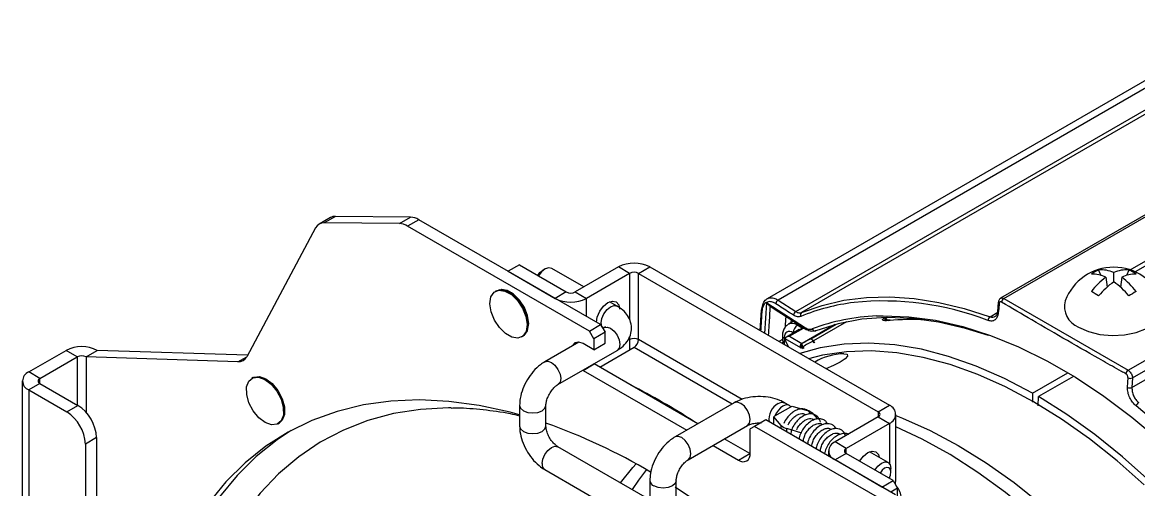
# Model space of a CAD drawing. Extents: x 17.1 to 113.1, y 3.8 to 84.5.
# Drawn here: x 71.7 to 77, y 65.31 to 67.53 of the extents above; entities that cross this region are included whole.
import ezdxf

# ---------------------------------------------------------------- set-up
doc = ezdxf.new("R2010")
doc.units = 0
doc.header["$MEASUREMENT"] = 0
doc.layers.add('OBJECT', color=7, linetype='CONTINUOUS')

msp = doc.modelspace()

# ---------------------------------------------------------------- linework, layer by layer
at = {"layer": 'OBJECT'}
for p, q in [((79.4542, 68.0082), (76.3479, 66.215)), ((76.3631, 66.2136), (79.492, 68.0199)), ((78.1621, 67.9003), (75.2384, 66.2125)), ((78.1585, 67.8614), (75.2913, 66.2062)), ((75.3751, 66.1517), (78.145, 67.7508)), ((78.1736, 67.7465), (75.4025, 66.1468)), ((76.9532, 65.8729), (80.0821, 67.6792)), ((76.9737, 65.8364), (80.0133, 67.5911)), ((76.9715, 65.7907), (79.9509, 67.5107)), ((76.9622, 66.35), (78.5085, 67.2427)), ((78.5191, 67.2247), (76.9871, 66.3403)), ((73.165, 66.5981), (73.112, 66.5675)), ((73.1885, 66.6039), (73.1355, 66.5734)), ((73.5454, 66.6004), (73.1885, 66.6039)), ((73.4924, 66.5698), (73.5454, 66.6004)), ((73.0946, 66.549), (72.7678, 65.9375)), ((73.4924, 66.5698), (73.1355, 66.5734)), ((73.5843, 66.5883), (73.5314, 66.5577)), ((74.3947, 66.0593), (73.5314, 66.5577)), ((74.4477, 66.0899), (73.5843, 66.5883)), ((74.0623, 66.3736), (74.0093, 66.343)), ((74.0093, 66.343), (74.232, 66.2144)), ((74.0623, 66.3736), (74.285, 66.245)), ((74.1846, 66.354), (74.1705, 66.3458)), ((74.3687, 66.2689), (74.2159, 66.3571)), ((74.5329, 66.3636), (74.3275, 66.245)), ((74.5859, 66.333), (74.3805, 66.2144)), ((74.5859, 66.333), (74.5329, 66.3636)), ((74.5859, 66.333), (74.5859, 66.1129)), ((74.6283, 66.333), (74.6814, 66.3636)), ((74.6283, 66.333), (75.7668, 65.6758)), ((74.6283, 66.0186), (74.6283, 66.333)), ((74.6814, 66.3636), (75.8198, 65.7064)), ((76.8133, 66.3491), (76.8242, 66.3236)), ((76.8851, 66.2929), (76.8851, 66.3366)), ((76.9568, 66.3491), (76.9459, 66.3236)), ((76.8472, 66.3148), (76.8533, 66.2677)), ((76.9229, 66.3148), (76.9169, 66.2677)), ((73.9531, 66.2508), (73.9478, 66.2477)), ((74.0357, 66.2303), (74.0382, 66.2323)), ((74.0414, 66.2296), (74.0385, 66.2279)), ((74.285, 66.245), (74.232, 66.2144)), ((74.3275, 66.245), (74.3805, 66.2144)), ((74.3805, 66.1287), (74.3805, 66.2144)), ((74.5266, 66.1777), (74.4909, 66.1983)), ((75.2286, 66.0477), (75.2381, 66.1932)), ((75.2381, 66.1932), (75.4218, 66.0742)), ((75.2913, 66.2062), (75.3751, 66.1517)), ((76.3368, 66.1965), (76.3326, 66.152)), ((76.3631, 66.2136), (76.9532, 65.8729)), ((74.101, 66.1197), (74.1039, 66.1213)), ((74.1046, 66.1172), (74.1017, 66.1161)), ((75.2102, 66.158), (75.204, 66.0619)), ((75.3525, 66.1134), (75.3515, 66.0987)), ((75.7938, 66.1197), (75.7996, 66.123)), ((75.8098, 66.1232), (75.8008, 66.118)), ((75.8008, 66.118), (75.8154, 66.1104)), ((76.2974, 66.127), (76.3345, 66.1485)), ((74.3947, 66.0593), (74.4477, 66.0899)), ((74.4159, 66.0226), (74.3947, 66.0593)), ((74.4477, 66.0899), (74.4689, 66.0532)), ((74.4572, 66.0735), (74.4588, 66.0726)), ((74.4641, 66.0757), (74.458, 66.0721)), ((74.4641, 66.0757), (74.4649, 66.0761)), ((75.3916, 66.0659), (75.3305, 66.0306)), ((75.3641, 66.1059), (75.3394, 66.0917)), ((75.4098, 66.0713), (75.3455, 66.0342)), ((75.384, 66.087), (75.3889, 66.0898)), ((75.384, 66.087), (75.4098, 66.0713)), ((75.4052, 66.0019), (75.5554, 66.0886)), ((75.5609, 66.09), (75.4076, 66.0015)), ((75.4465, 66.0224), (75.5661, 66.0914)), ((75.616, 66.103), (75.4591, 66.0124)), ((75.8176, 66.1093), (75.8176, 66.1093)), ((76.2886, 66.1089), (76.2833, 66.1108)), ((74.0728, 66.0312), (74.0781, 66.0343)), ((74.3451, 66.0069), (74.1831, 65.9134)), ((74.4689, 66.0532), (74.4159, 66.0226)), ((74.4159, 66.0226), (74.4159, 65.9703)), ((74.4689, 66.0009), (74.4689, 66.0532)), ((74.5859, 66.0333), (74.5859, 66.0186)), ((74.5859, 66.0186), (74.5859, 65.9697)), ((75.1205, 65.7345), (74.6283, 66.0186)), ((75.3111, 66.0194), (75.2943, 66.0098)), ((75.3164, 66.0067), (75.308, 66.0019)), ((75.3115, 66.0386), (75.3111, 66.0183)), ((75.3198, 66.0267), (75.3193, 66.0014)), ((75.3982, 65.9793), (75.3243, 66.022)), ((75.3425, 65.982), (75.3267, 66.0127)), ((75.3455, 66.0342), (75.4034, 66.0008)), ((75.3641, 66.05), (75.3622, 66.0512)), ((75.4571, 66.0111), (75.457, 66.0112)), ((75.4618, 66.0028), (75.4571, 66.0111)), ((75.4591, 66.0124), (75.4592, 66.0123)), ((75.4592, 66.0123), (75.464, 66.004)), ((71.7324, 65.8651), (71.9093, 65.9672)), ((71.9623, 65.9366), (71.9093, 65.9672)), ((72.0047, 65.9366), (72.0576, 65.9672)), ((72.7712, 65.944), (72.0576, 65.9672)), ((74.2456, 65.8051), (74.5266, 65.9674)), ((74.4159, 65.9703), (74.365, 65.9997)), ((74.4159, 65.9703), (74.4689, 66.0009)), ((74.4442, 65.8878), (74.6071, 65.9819)), ((74.6071, 65.9819), (75.0731, 65.7129)), ((75.3249, 65.9921), (75.3193, 66.0014)), ((75.4021, 65.9999), (75.4034, 66.0008)), ((75.4034, 66.0008), (75.4052, 66.0019)), ((75.4044, 65.9821), (75.4041, 65.9828)), ((75.4087, 65.9747), (75.4044, 65.9821)), ((75.4076, 66.0015), (75.4057, 66.0005)), ((75.4081, 65.9849), (75.4084, 65.9844)), ((75.4084, 65.9844), (75.4128, 65.9767)), ((71.7854, 65.8346), (71.9623, 65.9366)), ((71.9623, 65.9366), (71.9623, 65.708)), ((72.7255, 65.9132), (72.0047, 65.9366)), ((72.0047, 65.9366), (72.0047, 65.673)), ((72.7255, 65.9132), (72.7677, 65.9375)), ((74.365, 65.8724), (74.418, 65.9029)), ((74.418, 65.9029), (74.4165, 65.9038)), ((74.9102, 65.6188), (74.418, 65.9029)), ((71.7854, 65.8346), (71.7324, 65.8651)), ((74.3635, 65.8732), (74.365, 65.8724)), ((74.365, 65.8724), (74.8572, 65.5882)), ((76.4997, 65.7639), (76.6669, 65.8604)), ((71.7017, 65.8223), (71.7017, 62.2295)), ((71.7854, 65.8101), (71.7324, 65.7795)), ((71.7854, 65.8101), (71.7854, 65.8346)), ((71.7854, 65.8101), (71.9657, 65.706)), ((72.7969, 65.8383), (72.7916, 65.8352)), ((76.6946, 65.8438), (76.528, 65.7476)), ((76.9737, 65.8364), (76.9715, 65.7907)), ((71.7324, 65.7795), (71.7324, 62.1867)), ((71.7324, 65.7795), (71.9128, 65.6754)), ((76.4997, 65.7639), (76.4984, 65.7211)), ((76.5267, 65.7042), (76.528, 65.7476)), ((71.9128, 65.6754), (71.9657, 65.706)), ((73.7386, 65.6945), (73.7326, 65.6945)), ((74.0634, 65.7062), (74.0634, 65.6082)), ((74.1884, 65.6082), (74.1884, 65.7062)), ((75.0829, 65.7185), (74.8018, 65.5562)), ((75.2761, 65.6558), (75.3516, 65.6994)), ((75.3451, 65.7052), (75.3221, 65.7185)), ((75.3516, 65.6994), (75.3581, 65.7031)), ((75.3581, 65.7031), (75.4297, 65.6819)), ((75.7668, 65.6758), (75.8198, 65.7064)), ((75.2326, 65.6368), (75.1796, 65.6062)), ((75.8484, 65.2813), (75.2326, 65.6368)), ((75.27, 65.6523), (75.2761, 65.6558)), ((75.3063, 65.6109), (75.27, 65.6523)), ((75.27, 65.6322), (75.27, 65.6523)), ((75.4556, 65.6669), (75.4759, 65.6441)), ((75.7668, 65.6513), (75.5614, 65.5327)), ((75.7668, 65.6758), (75.7668, 65.6513)), ((75.7668, 65.6513), (75.8198, 65.6207)), ((75.8506, 65.3492), (75.8506, 65.6636)), ((72.9166, 65.6187), (72.9219, 65.6218)), ((74.8643, 65.448), (75.1454, 65.6102)), ((75.1796, 65.6062), (75.1584, 65.594)), ((75.1584, 65.478), (75.1584, 65.594)), ((75.7955, 65.2507), (75.1796, 65.6062)), ((75.27, 65.6152), (75.27, 65.6193)), ((75.3063, 65.5942), (75.3063, 65.6109)), ((75.4044, 65.5748), (75.3327, 65.5957)), ((75.3327, 65.579), (75.3327, 65.5957)), ((75.5025, 65.6144), (75.4967, 65.6177)), ((75.543, 65.591), (75.5363, 65.5949)), ((75.8198, 65.6207), (75.6144, 65.5021)), ((75.8198, 65.6207), (75.8198, 65.4293)), ((72.0541, 65.5529), (72.0011, 65.5223)), ((72.0541, 65.5529), (72.0541, 65.0674)), ((75.1562, 65.4768), (75.0352, 65.5466)), ((75.6144, 65.5021), (75.5614, 65.5327)), ((75.5836, 65.5675), (75.5762, 65.5718)), ((72.0011, 65.5223), (72.0011, 65.0368)), ((74.6822, 65.2572), (74.2456, 65.5092)), ((74.9822, 65.516), (75.1032, 65.4462)), ((75.1032, 65.4462), (75.1562, 65.4768)), ((75.1583, 65.4756), (75.1562, 65.4768)), ((75.5306, 65.4899), (75.5306, 65.4648)), ((75.6144, 65.4776), (75.5614, 65.447)), ((75.6144, 65.4776), (75.6144, 65.5021)), ((75.8371, 65.349), (75.6144, 65.4776)), ((75.8136, 65.4348), (75.7248, 65.486)), ((75.7841, 65.3184), (75.5614, 65.447)), ((74.1831, 65.401), (74.625, 65.1458)), ((75.8265, 65.3898), (75.8265, 65.4062)), ((74.6822, 65.349), (74.6822, 65.251)), ((74.8072, 65.251), (74.8072, 65.349)), ((75.7841, 65.3184), (75.8371, 65.349)), ((75.8198, 65.3641), (75.8198, 65.359)), ((75.8371, 65.349), (75.8583, 65.3123)), ((75.8583, 65.3123), (75.8265, 65.2939)), ((75.8583, 65.2749), (75.8583, 65.3123))]:
    msp.add_line(p, q, dxfattribs=at)
at = {"layer": 'OBJECT', "flags": 128}
for points in [[(74.1492, 66.3234), (74.159, 66.3366), (74.1705, 66.3458)], [(74.1846, 66.354), (74.1677, 66.3404), (74.1534, 66.321)], [(74.2159, 66.3571), (74.2015, 66.3599), (74.1846, 66.354)], [(73.9268, 66.2212), (73.9418, 66.2435), (73.965, 66.2533), (73.9937, 66.2493), (74.0244, 66.2321), (74.0534, 66.2037), (74.0772, 66.1675), (74.0929, 66.128), (74.0987, 66.0899), (74.0938, 66.0577), (74.0788, 66.0354), (74.0555, 66.0257), (74.0268, 66.0297), (73.9961, 66.0469), (73.9672, 66.0753), (73.9434, 66.1114), (73.9277, 66.151), (73.9219, 66.1891), (73.9268, 66.2212)], [(73.9531, 66.2508), (73.9704, 66.2564), (73.9991, 66.2524), (74.0298, 66.2351), (74.0588, 66.2068), (74.0825, 66.1706), (74.0983, 66.1311), (74.104, 66.093), (74.0991, 66.0608), (74.0841, 66.0385), (74.0781, 66.0343)], [(74.1066, 66.095), (74.1013, 66.1323), (74.0863, 66.171), (74.0632, 66.2067), (74.035, 66.2349), (74.0049, 66.2522), (73.9766, 66.2567), (73.9765, 66.2567)], [(74.0266, 66.2409), (74.0247, 66.2412), (74.021, 66.2414)], [(75.4025, 66.1468), (75.5003, 66.1812), (75.603, 66.2053), (75.7102, 66.2187), (75.8215, 66.2215), (75.9364, 66.2137), (76.0543, 66.1953), (76.1748, 66.1664), (76.2974, 66.127)], [(74.4279, 66.1013), (74.4321, 66.1257), (74.444, 66.1532), (74.4619, 66.1774), (74.483, 66.1944), (74.5041, 66.2017), (74.522, 66.1983), (74.534, 66.1845), (74.5382, 66.1626)], [(74.4596, 66.073), (74.4546, 66.0805), (74.4512, 66.0981), (74.4546, 66.1195), (74.4641, 66.1416), (74.4785, 66.161), (74.4954, 66.1746)], [(74.4954, 66.1746), (74.5123, 66.1805), (74.5266, 66.1777), (74.5267, 66.1777)], [(76.341, 66.1902), (76.3387, 66.165), (76.3368, 66.1456)], [(76.7182, 66.0779), (76.7649, 66.057), (76.8192, 66.0434), (76.8777, 66.0381), (76.9365, 66.0413), (76.9922, 66.0529), (77.0411, 66.0721), (77.0803, 66.0977), (77.1071, 66.1281), (77.12, 66.1614), (77.1182, 66.1956), (77.1156, 66.2035)], [(76.2906, 66.0378), (76.1811, 66.0721), (76.0526, 66.1017), (75.9272, 66.1187), (75.8057, 66.1232), (75.6887, 66.1149), (75.5767, 66.0941), (75.4705, 66.0608)], [(75.7585, 66.131), (75.7899, 66.1319), (75.9122, 66.1275), (76.0383, 66.1103), (76.1676, 66.0806), (76.2994, 66.0384), (76.433, 65.9839), (76.5677, 65.9176), (76.7027, 65.8396), (76.8373, 65.7505), (76.9709, 65.6507), (77.1027, 65.5407), (77.232, 65.4212), (77.3582, 65.2927), (77.4804, 65.156), (77.5982, 65.0118), (77.7109, 64.8608), (77.8178, 64.7038)], [(74.0949, 66.0516), (74.1013, 66.0638), (74.1066, 66.095)], [(74.1039, 66.0978), (74.1056, 66.1011), (74.1063, 66.1029)], [(74.4649, 66.0761), (74.4785, 66.0784), (74.4954, 66.0726)], [(74.4954, 66.0726), (74.5123, 66.0589), (74.5266, 66.0396), (74.5362, 66.0175), (74.5396, 65.996), (74.5362, 65.9784), (74.5266, 65.9674), (74.5266, 65.9674)], [(75.8175, 66.1093), (75.8204, 66.1105), (75.8231, 66.111)], [(74.365, 65.9997), (74.3439, 66.0071), (74.326, 66.0036), (74.3141, 65.9898), (74.3136, 65.9887)], [(75.4592, 66.0123), (75.4589, 66.0122), (75.4587, 66.012), (75.4584, 66.0119), (75.4582, 66.0117), (75.4579, 66.0116), (75.4576, 66.0114), (75.4573, 66.0113), (75.4571, 66.0111)], [(76.4997, 65.7639), (76.3657, 65.8343), (76.2324, 65.8927), (76.1008, 65.9389), (75.9714, 65.9725), (75.8451, 65.9934), (75.7224, 66.0014), (75.6041, 65.9966), (75.4909, 65.9788), (75.3942, 65.9521)], [(75.4044, 65.9821), (75.4048, 65.9823), (75.4052, 65.9826), (75.4056, 65.9828), (75.4061, 65.9831), (75.4067, 65.9834), (75.4072, 65.9838), (75.4078, 65.9841), (75.4084, 65.9844)], [(77.029, 65.3287), (76.9005, 65.4427), (76.7698, 65.5467), (76.6376, 65.6402), (76.5046, 65.7227), (76.3717, 65.7938), (76.2395, 65.8529), (76.1088, 65.8998), (75.9802, 65.9342), (75.8547, 65.956), (75.7327, 65.9649), (75.6151, 65.961), (75.5024, 65.9443), (75.436, 65.9277)], [(74.1831, 65.9134), (74.1974, 65.9162), (74.2143, 65.9103)], [(74.2143, 65.9103), (74.2312, 65.8967), (74.2456, 65.8773), (74.2552, 65.8552), (74.2585, 65.8338), (74.2552, 65.8162), (74.2456, 65.8051), (74.2453, 65.805)], [(75.6034, 65.9512), (75.6185, 65.9488), (75.6212, 65.9407), (75.61, 65.9277), (75.5864, 65.9118), (75.5535, 65.895), (75.5182, 65.8805)], [(72.9102, 65.7734), (72.9302, 65.7349), (72.941, 65.6955), (72.9413, 65.6599), (72.9311, 65.6323), (72.9116, 65.6162), (72.8851, 65.6135), (72.8549, 65.6244), (72.8247, 65.6477), (72.7979, 65.6805), (72.778, 65.719), (72.7672, 65.7584), (72.7669, 65.794), (72.7771, 65.8215), (72.7966, 65.8377), (72.823, 65.8404), (72.8532, 65.8295), (72.8835, 65.8062), (72.9102, 65.7734)], [(72.7969, 65.8383), (72.8019, 65.8407), (72.8284, 65.8435), (72.8585, 65.8326), (72.8888, 65.8093), (72.9155, 65.7764)], [(76.9504, 65.7914), (76.9517, 65.8172), (76.9527, 65.8371)], [(72.9155, 65.7764), (72.9355, 65.738), (72.9463, 65.6986), (72.9466, 65.663), (72.9364, 65.6354), (72.9219, 65.6218)], [(77.0562, 65.3462), (76.9269, 65.462), (76.7952, 65.5679), (76.662, 65.6632), (76.528, 65.7476)], [(73.7326, 65.6945), (73.7256, 65.6944), (73.5929, 65.6869), (73.4651, 65.6668), (73.3428, 65.6341), (73.2266, 65.589), (73.1169, 65.5316), (73.0143, 65.4623), (72.919, 65.3813), (72.8316, 65.289), (72.7523, 65.1857), (72.6816, 65.0718), (72.6197, 64.9479), (72.5669, 64.8145), (72.5233, 64.6721), (72.4893, 64.5213), (72.4649, 64.3628), (72.4502, 64.1972), (72.4453, 64.0252)], [(74.0634, 65.6612), (74.018, 65.6735), (73.8713, 65.7055), (73.7277, 65.7251), (73.5879, 65.732), (73.4525, 65.7264), (73.3219, 65.7082), (73.1967, 65.6776), (73.0774, 65.6345), (72.9645, 65.5793), (72.8585, 65.5121), (72.7597, 65.4332), (72.6686, 65.3429), (72.5855, 65.2415)], [(74.0634, 65.7062), (74.0682, 65.6924), (74.0817, 65.6807)], [(74.0817, 65.6807), (74.102, 65.6728), (74.1259, 65.6701), (74.1499, 65.6728), (74.1701, 65.6807), (74.1837, 65.6924), (74.1884, 65.7062), (74.1884, 65.7065)], [(75.1141, 65.7154), (75.0972, 65.7213), (75.0829, 65.7185)], [(75.1454, 65.6102), (75.1454, 65.6102), (75.1549, 65.6212), (75.1583, 65.6388), (75.1549, 65.6603), (75.1454, 65.6824), (75.131, 65.7017), (75.1141, 65.7154)], [(75.3516, 65.6994), (75.3446, 65.7055), (75.3355, 65.7081), (75.3251, 65.7069), (75.3139, 65.7021), (75.3027, 65.694), (75.2922, 65.6831), (75.2832, 65.6701), (75.2761, 65.6558)], [(75.2909, 65.7154), (75.3078, 65.7213), (75.3221, 65.7185), (75.3221, 65.7185)], [(75.8506, 65.6579), (75.881, 65.6459), (76.0132, 65.5868), (76.1462, 65.5158), (76.2791, 65.4333), (76.4113, 65.3398), (76.542, 65.2358), (76.6706, 65.1218), (76.7961, 64.9986), (76.9181, 64.8667), (77.0357, 64.727)], [(72.9777, 65.5866), (72.9115, 65.5427), (72.8127, 65.4637), (72.7216, 65.3734), (72.6385, 65.2721)], [(74.0634, 65.6082), (74.0682, 65.5944), (74.0817, 65.5827)], [(74.0817, 65.5827), (74.102, 65.5749), (74.1259, 65.5721), (74.1499, 65.5749), (74.1701, 65.5827), (74.1837, 65.5944), (74.1884, 65.6082)], [(77.8687, 62.3842), (77.8638, 62.54), (77.8492, 62.7007), (77.8248, 62.8653), (77.7909, 63.0329), (77.7476, 63.2026), (77.6951, 63.3735), (77.6339, 63.5447), (77.5641, 63.7152), (77.4861, 63.8841), (77.4005, 64.0504), (77.3076, 64.2133), (77.2079, 64.3719), (77.1021, 64.5252), (76.9907, 64.6726), (76.8743, 64.813), (76.7535, 64.9459), (76.6289, 65.0705), (76.5014, 65.186), (76.3715, 65.2919), (76.24, 65.3875), (76.1076, 65.4725), (75.9751, 65.5462), (75.8506, 65.605)], [(74.833, 65.5531), (74.8161, 65.559), (74.8018, 65.5562), (74.8018, 65.5562)], [(74.8643, 65.448), (74.8739, 65.459), (74.8772, 65.4766), (74.8739, 65.498), (74.8643, 65.5201), (74.85, 65.5395), (74.833, 65.5531)], [(74.1701, 65.4296), (74.1735, 65.4511), (74.1831, 65.4731), (74.1974, 65.4925), (74.2143, 65.5061), (74.2312, 65.512), (74.2456, 65.5092)], [(75.6779, 65.4409), (75.6958, 65.4651), (75.7169, 65.4821), (75.738, 65.4894), (75.7559, 65.486), (75.7679, 65.4722), (75.7715, 65.4591)], [(74.542, 65.3381), (74.6009, 65.4108), (74.617, 65.4283)], [(75.7511, 65.3987), (75.7654, 65.418), (75.7823, 65.4317)], [(75.7823, 65.4317), (75.7992, 65.4376), (75.8136, 65.4348), (75.8232, 65.4237), (75.8265, 65.4062)], [(74.6653, 65.4009), (74.6275, 65.3506), (74.5978, 65.3059)], [(75.7965, 65.4072), (75.785, 65.3979), (75.7752, 65.3848)], [(75.8177, 65.3602), (75.8242, 65.3752), (75.8265, 65.3898), (75.8242, 65.4018), (75.8177, 65.4093), (75.808, 65.4112), (75.7965, 65.4072)], [(74.8071, 65.3484), (74.8024, 65.3352), (74.7888, 65.3235), (74.7686, 65.3157), (74.7447, 65.3129), (74.7207, 65.3157), (74.7005, 65.3235)], [(76.7817, 62.738), (76.7797, 62.7434), (76.7008, 62.9412), (76.6136, 63.1377), (76.5186, 63.3321), (76.4162, 63.5235), (76.3066, 63.7112), (76.1905, 63.8944), (76.0682, 64.0725), (75.9403, 64.2447), (75.8072, 64.4102), (75.6695, 64.5685), (75.5277, 64.7189), (75.3825, 64.8608), (75.2344, 64.9936), (75.084, 65.1168), (74.9318, 65.2299), (74.8024, 65.3172)], [(75.8466, 65.3327), (75.8485, 65.3374), (75.8506, 65.3492)]]:
    msp.add_lwpolyline(points, dxfattribs=at)
at = {"layer": 'OBJECT'}
for centre, radius, start, end in [((73.1874, 66.5584), 0.0456, 88.5524, 119.3889), ((73.5417, 66.5193), 0.0811, 58.2676, 87.3929), ((73.1342, 66.529), 0.0443, 88.2639, 153.3199), ((73.4887, 66.4888), 0.0811, 58.2676, 87.3929), ((74.6071, 66.2203), 0.1614, 62.6094, 117.3904), ((74.6071, 66.2921), 0.0461, 62.6095, 117.3898), ((76.8851, 66.1158), 0.2466, 20.836, 159.164), ((76.8779, 66.1975), 0.1648, 113.0749, 126.9197), ((76.7852, 66.1909), 0.1385, 63.4126, 92.59), ((76.8267, 66.2136), 0.1361, 64.6062, 95.623), ((76.9434, 66.2136), 0.1361, 84.3773, 115.3938), ((76.9849, 66.1909), 0.1385, 87.4105, 116.587), ((76.8922, 66.1975), 0.1648, 53.0808, 66.9246), ((77.0321, 66.0617), 0.3134, 126.1631, 143.8843), ((77.1022, 65.986), 0.3759, 125.285, 140.2137), ((76.6679, 65.9861), 0.3759, 39.7857, 54.7154), ((76.738, 66.0617), 0.3134, 36.1153, 53.837), ((74.3062, 66.286), 0.0461, 242.611, 297.3896), ((76.1552, 65.1262), 1.2822, 59.1152, 60.8902), ((77.6153, 65.1256), 1.2829, 119.1103, 120.8844), ((74.3062, 66.3577), 0.1614, 242.6098, 297.3904), ((75.3021, 66.1869), 0.0221, 119.3012, 174.5552), ((75.7687, 65.2304), 0.9715, 96.9167, 112.4183), ((75.7913, 64.8295), 1.3726, 68.9949, 95.8369), ((76.3441, 66.1968), 0.00726, 182.0788, 245.3364), ((76.3753, 66.1941), 0.0231, 122.0487, 174.2044), ((76.7565, 66.1762), 0.1055, 165.0226, 248.7185), ((75.2169, 66.1567), 0.00707, 111.415, 168.6547), ((75.2168, 66.158), 0.00686, 179.7846, 242.7437), ((75.386, 66.1324), 0.0222, 119.427, 174.5034), ((75.4108, 66.1352), 0.0143, 125.8693, 207.8743), ((75.7963, 65.1555), 0.9763, 92.2149, 110.6142), ((75.7947, 66.1079), 0.0118, 58.9123, 94.4757), ((76.3086, 66.1104), 0.02, 124.0047, 184.2935), ((76.3398, 66.1522), 0.00725, 181.7318, 245.3644), ((75.4075, 66.0482), 0.0453, 121.2336, 176.307), ((75.4298, 66.0729), 0.00814, 171.2208, 232.249), ((75.428, 66.0716), 0.00598, 237.8029, 268.004), ((75.4653, 66.073), 0.0133, 196.6125, 293.227), ((74.6071, 65.9777), 0.0461, 62.6095, 117.3898), ((74.5823, 66.0207), 0.0461, 302.6058, 357.3947), ((75.3255, 66.0394), 0.014, 183.3242, 245.9416), ((75.3453, 66.0226), 0.021, 181.6817, 208.1819), ((75.6366, 65.6888), 0.3691, 118.7378, 119.1145), ((71.9835, 65.8241), 0.1612, 62.6095, 117.3903), ((75.7516, 65.2032), 0.8528, 114.02, 114.4817), ((75.4049, 66.0033), 0.00297, 239.1496, 285.346), ((75.4057, 65.9952), 0.00425, 109.8232, 123.8127), ((75.4063, 65.9964), 0.00375, 123.0757, 129.8521), ((75.6897, 65.4222), 0.6291, 116.5854, 116.9983), ((75.4067, 66.004), 0.00262, 235.2105, 289.0544), ((71.9835, 65.8957), 0.0461, 62.6096, 117.3897), ((72.728, 65.9575), 0.0445, 266.7481, 333.2624), ((75.6089, 65.6713), 0.28, 91.1296, 120.8859), ((71.7487, 65.8223), 0.0458, 110.7834, 249.216), ((76.9663, 65.8533), 0.0236, 123.5562, 174.485), ((71.7901, 65.8223), 0.0131, 110.7844, 249.2137), ((72.9599, 62.6293), 3.5683, 57.2685, 62.7856), ((76.9639, 65.8602), 0.0257, 244.0469, 292.2861), ((76.9617, 65.8146), 0.0257, 244.0549, 292.2908), ((71.8622, 65.5441), 0.1921, 2.6055, 57.3946), ((75.3372, 65.6383), 0.0899, 120.9714, 186.564), ((75.8035, 65.6636), 0.0458, 290.7835, 69.2173), ((77.0184, 65.6951), 0.0286, 121.6808, 163.1743), ((74.3996, 62.518), 4.1064, 32.0168, 50.8709), ((71.8092, 65.5136), 0.1921, 2.6055, 57.3946), ((75.4157, 65.6278), 0.0559, 44.4518, 75.5535), ((75.7621, 65.6636), 0.0131, 290.7846, 69.2173), ((73.2527, 62.9764), 2.8061, 59.2941, 70.5207), ((75.3464, 65.6499), 0.0559, 224.1561, 255.8493), ((75.5776, 65.4899), 0.0458, 110.7834, 249.2163), ((75.1248, 65.4726), 0.0341, 230.7968, 9.2139), ((75.619, 65.4899), 0.0131, 110.7841, 249.214), ((74.1993, 65.4255), 0.0294, 172.0863, 236.6022), ((74.7113, 65.3506), 0.0292, 183.0696, 248.2293)]:
    msp.add_arc(centre, radius, start, end, dxfattribs=at)
for centre, major_axis, ratio, start_param, end_param in [((76.7289, 63.7978), (-1.3258, 2.1788), 0.592177, 5.894544, 5.999302), ((75.3612, 66.0016), (-0.0278, 0.0532), 0.576676, 5.522513, 7.093309), ((75.3829, 66.0129), (-0.0428, 0.0792), 0.577067, 5.514317, 6.326967), ((75.341, 66.0128), (-0.0216, 0.0326), 0.626584, 1.352448, 1.507338), ((75.3455, 66.022), (0.0212, 0), 0.577382, 1.570796, 3.141593), ((76.4331, 63.6254), (4.4229, 2.5535), 0.504205, 1.503366, 1.512036), ((76.4343, 63.6261), (4.4154, 2.5492), 0.50212, 1.502842, 1.513754), ((75.1801, 65.7283), (-0.0869, 0.1136), 0.226147, 3.302356, 3.555507)]:
    msp.add_ellipse(centre, major_axis=major_axis, ratio=ratio, start_param=start_param, end_param=end_param, dxfattribs=at)
for points, knots in [([(75.2143, 66.1632), (75.2157, 66.1729), (75.2185, 66.1921), (75.2326, 66.2109), (75.2523, 66.2191), (75.273, 66.2164), (75.2863, 66.209), (75.2913, 66.2062)], [0, 0, 0, 0, 0.216844, 0.433701, 0.650256, 0.866699, 1, 1, 1, 1]), ([(74.5266, 65.9674), (74.5339, 65.972), (74.5521, 65.9836), (74.5747, 66.0076), (74.5912, 66.0395), (74.5965, 66.0748), (74.5898, 66.1097), (74.5722, 66.1407), (74.5501, 66.1629), (74.5332, 66.1736), (74.5266, 66.1777)], [0, 0, 0, 0, 0.095825, 0.23992, 0.37467, 0.506203, 0.644594, 0.777335, 0.913587, 1, 1, 1, 1]), ([(75.2801, 66.189), (75.273, 66.1926), (75.2589, 66.2), (75.2395, 66.1986), (75.2244, 66.1878), (75.2159, 66.1708), (75.2143, 66.1571), (75.2137, 66.1519)], [0, 0, 0, 0, 0.2168348, 0.4336861, 0.6501672, 0.866491, 1, 1, 1, 1]), ([(75.2483, 66.181), (75.2466, 66.1824), (75.2425, 66.1856), (75.2395, 66.1904), (75.2382, 66.1932), (75.2381, 66.1932)], [0, 0, 0, 0, 0.420761, 0.990526, 1, 1, 1, 1]), ([(75.2531, 66.1778), (75.2511, 66.1479), (75.248, 66.1016), (75.245, 66.0553), (75.244, 66.0388)], [0, 0, 0, 0, 0.644979, 1, 1, 1, 1]), ([(75.2483, 66.181), (75.2546, 66.1769), (75.3133, 66.1386), (75.3722, 66.1005), (75.4249, 66.0665)], [0, 0, 0, 0, 0.10787, 1, 1, 1, 1]), ([(75.3639, 66.1345), (75.3572, 66.1388), (75.3293, 66.157), (75.3014, 66.1751), (75.2801, 66.189)], [0, 0, 0, 0, 0.237767, 1, 1, 1, 1]), ([(76.3481, 66.2147), (76.3474, 66.2144), (76.3442, 66.2131), (76.3404, 66.2081), (76.3374, 66.2021), (76.3372, 66.1979), (76.3371, 66.1965)], [0, 0, 0, 0, 0.104812, 0.458586, 0.806591, 1, 1, 1, 1]), ([(76.3524, 66.1964), (76.3512, 66.197), (76.3488, 66.1981), (76.3456, 66.1977), (76.343, 66.1959), (76.3415, 66.1932), (76.3412, 66.191), (76.341, 66.1902)], [0, 0, 0, 0, 0.217388, 0.434772, 0.652346, 0.870527, 1, 1, 1, 1]), ([(76.3481, 66.2147), (76.3494, 66.2154), (76.3525, 66.2171), (76.358, 66.2162), (76.3617, 66.2143), (76.3631, 66.2136)], [0, 0, 0, 0, 0.322256, 0.751574, 1, 1, 1, 1]), ([(76.9428, 65.8556), (76.9357, 65.8596), (76.8999, 65.8797), (76.7499, 65.9646), (76.5598, 66.074), (76.4002, 66.1682), (76.3524, 66.1964)], [0, 0, 0, 0, 0.0359278, 0.1796394, 0.7545008, 1, 1, 1, 1]), ([(75.2137, 66.1519), (75.2132, 66.1436), (75.2112, 66.1129), (75.2092, 66.0821), (75.2078, 66.0597)], [0, 0, 0, 0, 0.270581, 1, 1, 1, 1]), ([(75.3258, 66.0795), (75.3265, 66.09), (75.3275, 66.1064), (75.3286, 66.1228), (75.329, 66.1286)], [0, 0, 0, 0, 0.643245, 1, 1, 1, 1]), ([(75.3982, 66.1286), (75.3933, 66.1273), (75.3827, 66.1247), (75.3704, 66.1311), (75.3639, 66.1345)], [0, 0, 0, 0, 0.473444, 1, 1, 1, 1]), ([(75.3751, 66.1517), (75.3797, 66.1492), (75.3895, 66.1438), (75.398, 66.1457), (75.4025, 66.1468)], [0, 0, 0, 0, 0.473398, 1, 1, 1, 1]), ([(75.8175, 66.1093), (75.8156, 66.1091), (75.8047, 66.1082), (75.7917, 66.1082), (75.7856, 66.1113), (75.787, 66.1147), (75.7897, 66.1172), (75.7927, 66.119), (75.7938, 66.1197)], [0, 0, 0, 0, 0.097684, 0.533721, 0.775902, 0.862527, 0.949651, 1, 1, 1, 1]), ([(75.8056, 66.1097), (75.8034, 66.1107), (75.8003, 66.1122), (75.7987, 66.1145), (75.7987, 66.1159), (75.7992, 66.1169), (75.8, 66.1176), (75.8006, 66.1179), (75.8008, 66.118)], [0, 0, 0, 0, 0.480369, 0.709499, 0.819247, 0.903031, 0.978561, 1, 1, 1, 1]), ([(76.3368, 66.1456), (76.3355, 66.1387), (76.333, 66.1249), (76.3219, 66.1114), (76.3068, 66.1047), (76.2947, 66.1075), (76.2886, 66.1089)], [0, 0, 0, 0, 0.249057, 0.498133, 0.746674, 1, 1, 1, 1]), ([(76.2974, 66.127), (76.3022, 66.1259), (76.3118, 66.1237), (76.3239, 66.1289), (76.3326, 66.1385), (76.3347, 66.1482), (76.3356, 66.1524)], [0, 0, 0, 0, 0.265908, 0.531792, 0.798425, 1, 1, 1, 1]), ([(74.4714, 66.0807), (74.4715, 66.0809), (74.472, 66.0821), (74.4695, 66.0789), (74.4653, 66.0764), (74.4641, 66.0757)], [0, 0, 0, 0, 0.15166, 0.759189, 1, 1, 1, 1]), ([(75.3377, 66.09), (75.3327, 66.0862), (75.3221, 66.0782), (75.3135, 66.0595), (75.3122, 66.0455), (75.3115, 66.0386)], [0, 0, 0, 0, 0.313654, 0.664169, 1, 1, 1, 1]), ([(75.4098, 66.0713), (75.4097, 66.0713), (75.4053, 66.0709), (75.3987, 66.0698), (75.3934, 66.0665), (75.3917, 66.0655)], [0, 0, 0, 0, 0.011368, 0.701691, 1, 1, 1, 1]), ([(75.4218, 66.0742), (75.4271, 66.0715), (75.4375, 66.0664), (75.4475, 66.0674), (75.452, 66.069), (75.4526, 66.0692)], [0, 0, 0, 0, 0.489871, 0.942612, 1, 1, 1, 1]), ([(75.4705, 66.0608), (75.4648, 66.0593), (75.4528, 66.0561), (75.4375, 66.0602), (75.4292, 66.0648), (75.4278, 66.0656)], [0, 0, 0, 0, 0.430707, 0.905846, 1, 1, 1, 1]), ([(75.8231, 66.1111), (75.82, 66.1108), (75.8127, 66.1101), (75.8048, 66.1102), (75.8034, 66.1105), (75.8029, 66.1106)], [0, 0, 0, 0, 0.303723, 0.711096, 1, 1, 1, 1]), ([(75.3164, 66.0067), (75.3157, 66.0081), (75.3143, 66.0109), (75.3124, 66.0143), (75.3112, 66.0169), (75.3113, 66.0178), (75.3113, 66.0183)], [0, 0, 0, 0, 0.247941, 0.495613, 0.752553, 1, 1, 1, 1]), ([(75.4465, 66.0224), (75.4466, 66.0224), (75.4469, 66.0226), (75.448, 66.0227), (75.4503, 66.0222), (75.4534, 66.02), (75.4565, 66.0167), (75.4582, 66.0138), (75.4591, 66.0124)], [0, 0, 0, 0, 0.0094484, 0.1122824, 0.337631, 0.5595885, 0.7797623, 1, 1, 1, 1]), ([(75.457, 66.0112), (75.4562, 66.0127), (75.4545, 66.0155), (75.4517, 66.0191), (75.4492, 66.0216), (75.4476, 66.0225), (75.4468, 66.0225), (75.4466, 66.0224), (75.4465, 66.0224)], [0, 0, 0, 0, 0.220241, 0.440413, 0.662366, 0.887707, 0.990536, 1, 1, 1, 1]), ([(75.3982, 65.9793), (75.3981, 65.9794), (75.3975, 65.9811), (75.3968, 65.9847), (75.3969, 65.9899), (75.3981, 65.9946), (75.4, 65.998), (75.4015, 65.9994), (75.4021, 65.9999)], [0, 0, 0, 0, 0.009331, 0.244796, 0.475581, 0.685031, 0.883334, 1, 1, 1, 1]), ([(75.4034, 65.9987), (75.4026, 65.9978), (75.4009, 65.9959), (75.3989, 65.9918), (75.3977, 65.9867), (75.3977, 65.9825), (75.398, 65.9801), (75.3981, 65.9794), (75.3982, 65.9793)], [0, 0, 0, 0, 0.173999, 0.393148, 0.630057, 0.892573, 0.989999, 1, 1, 1, 1]), ([(75.4041, 65.9828), (75.4034, 65.9843), (75.4022, 65.9873), (75.4015, 65.9918), (75.4018, 65.9958), (75.4028, 65.9977), (75.4034, 65.9987)], [0, 0, 0, 0, 0.242428, 0.484567, 0.734486, 1, 1, 1, 1]), ([(75.4039, 65.9993), (75.4036, 65.9993), (75.4031, 65.9993), (75.4025, 65.9996), (75.4022, 65.9998), (75.4021, 65.9999)], [0, 0, 0, 0, 0.531799, 0.875888, 1, 1, 1, 1]), ([(75.4021, 65.9999), (75.4022, 65.9999), (75.4025, 65.9997), (75.4033, 65.9994), (75.4039, 65.9995), (75.4042, 65.9995)], [0, 0, 0, 0, 0.125209, 0.466791, 1, 1, 1, 1]), ([(75.4034, 65.9987), (75.4034, 65.9988), (75.4036, 65.9989), (75.4037, 65.999), (75.4038, 65.9991), (75.4038, 65.9992), (75.4039, 65.9992), (75.4039, 65.9993), (75.4039, 65.9993), (75.4039, 65.9993), (75.4039, 65.9993)], [0, 0, 0, 0, 0.330544, 0.552347, 0.701626, 0.802859, 0.903889, 0.945326, 0.979318, 1, 1, 1, 1]), ([(75.4043, 65.9991), (75.4042, 65.9983), (75.4039, 65.9966), (75.4049, 65.9923), (75.4065, 65.9882), (75.4077, 65.9858), (75.4081, 65.9849)], [0, 0, 0, 0, 0.303036, 0.584918, 0.848602, 1, 1, 1, 1]), ([(75.4057, 66.0005), (75.4052, 66.0002), (75.4048, 65.9998), (75.4042, 65.9995), (75.4042, 65.9995)], [0, 0, 0, 0, 0.97333, 1, 1, 1, 1]), ([(75.4042, 65.9995), (75.4043, 65.9995), (75.4044, 65.9995), (75.4044, 65.9993), (75.4043, 65.9992), (75.4043, 65.9991)], [0, 0, 0, 0, 0.264381, 0.865798, 1, 1, 1, 1]), ([(74.1831, 65.9134), (74.1759, 65.9089), (74.1563, 65.8964), (74.1274, 65.8685), (74.0989, 65.8294), (74.0776, 65.7854), (74.0654, 65.7434), (74.064, 65.7172), (74.0634, 65.7062)], [0, 0, 0, 0, 0.107649, 0.294548, 0.481451, 0.669064, 0.859789, 1, 1, 1, 1]), ([(76.9527, 65.8371), (76.9526, 65.8386), (76.9525, 65.8416), (76.9509, 65.8465), (76.9483, 65.8509), (76.9454, 65.8539), (76.9435, 65.8551), (76.9428, 65.8556)], [0, 0, 0, 0, 0.219082, 0.438182, 0.656824, 0.874764, 1, 1, 1, 1]), ([(76.9532, 65.8729), (76.9556, 65.8713), (76.9604, 65.868), (76.9667, 65.8601), (76.9712, 65.851), (76.9735, 65.8427), (76.9736, 65.8381), (76.9737, 65.8364)], [0, 0, 0, 0, 0.218059, 0.436117, 0.654231, 0.872517, 1, 1, 1, 1]), ([(74.1884, 65.7062), (74.1885, 65.7091), (74.1888, 65.7164), (74.1926, 65.7332), (74.2012, 65.7547), (74.2146, 65.7766), (74.2298, 65.7938), (74.2404, 65.8021), (74.2448, 65.8047), (74.2456, 65.8051)], [0, 0, 0, 0, 0.10312, 0.260966, 0.434648, 0.620162, 0.80764, 0.96404, 1, 1, 1, 1]), ([(75.3221, 65.7185), (75.3146, 65.7224), (75.2941, 65.7332), (75.2554, 65.7442), (75.2073, 65.7494), (75.1585, 65.7458), (75.1161, 65.7354), (75.0927, 65.7235), (75.0829, 65.7185)], [0, 0, 0, 0, 0.107646, 0.294557, 0.481467, 0.669081, 0.859812, 1, 1, 1, 1]), ([(76.991, 65.7034), (76.9852, 65.7088), (76.9735, 65.7197), (76.9601, 65.7424), (76.9513, 65.7674), (76.9507, 65.7833), (76.9504, 65.7914)], [0, 0, 0, 0, 0.2472596, 0.4945058, 0.7421478, 1, 1, 1, 1]), ([(76.9715, 65.7907), (76.9716, 65.7844), (76.9717, 65.7717), (76.9785, 65.7515), (76.9891, 65.7328), (76.9986, 65.7239), (77.0034, 65.7195)], [0, 0, 0, 0, 0.249668, 0.499372, 0.748128, 1, 1, 1, 1]), ([(73.7387, 65.6935), (73.7477, 65.6938), (73.7966, 65.6954), (73.8901, 65.687), (73.9895, 65.6746), (74.0485, 65.6607), (74.0634, 65.6572)], [0, 0, 0, 0, 0.089162, 0.480538, 0.869, 1, 1, 1, 1]), ([(75.4452, 65.6654), (75.4447, 65.6666), (75.4426, 65.6718), (75.4357, 65.6782), (75.4244, 65.6861), (75.409, 65.69), (75.3892, 65.6883), (75.3695, 65.68), (75.35, 65.6657), (75.3315, 65.6463), (75.3226, 65.6296), (75.3178, 65.6206)], [0, 0, 0, 0, 0.025242, 0.109112, 0.186132, 0.30843, 0.42641, 0.578931, 0.692679, 0.833923, 1, 1, 1, 1]), ([(75.3394, 65.6144), (75.3411, 65.618), (75.3453, 65.6267), (75.3547, 65.639), (75.3677, 65.652), (75.3819, 65.6616), (75.3975, 65.6675), (75.4113, 65.6672), (75.4189, 65.6648), (75.4223, 65.6601), (75.4226, 65.6596)], [0, 0, 0, 0, 0.094977, 0.224988, 0.336386, 0.503953, 0.626712, 0.78667, 0.978497, 1, 1, 1, 1]), ([(75.4922, 65.6259), (75.491, 65.6303), (75.4887, 65.639), (75.4813, 65.65), (75.4693, 65.661), (75.4522, 65.6667), (75.4314, 65.6654), (75.4098, 65.657), (75.3871, 65.64), (75.3681, 65.617), (75.3544, 65.5922), (75.3514, 65.5766), (75.3499, 65.5691)], [0, 0, 0, 0, 0.067167, 0.130478, 0.203393, 0.321992, 0.409001, 0.522437, 0.650226, 0.768422, 0.888242, 1, 1, 1, 1]), ([(75.3797, 65.5913), (75.3801, 65.5922), (75.3829, 65.5996), (75.3935, 65.6141), (75.4094, 65.63), (75.4258, 65.64), (75.4413, 65.6446), (75.4536, 65.6438), (75.4592, 65.6395), (75.4618, 65.6375)], [0, 0, 0, 0, 0.023378, 0.203234, 0.384014, 0.540113, 0.677093, 0.853814, 1, 1, 1, 1]), ([(75.5253, 65.619), (75.5235, 65.6224), (75.5194, 65.6299), (75.5089, 65.6372), (75.4948, 65.6427), (75.4776, 65.643), (75.4569, 65.6369), (75.435, 65.6233), (75.4141, 65.6019), (75.3991, 65.577), (75.3908, 65.5572), (75.3907, 65.5475), (75.3906, 65.5456)], [0, 0, 0, 0, 0.0645109, 0.1430719, 0.2176423, 0.3287677, 0.4297403, 0.5654457, 0.7015837, 0.8292203, 0.9650744, 1, 1, 1, 1]), ([(74.0634, 65.6082), (74.0638, 65.5997), (74.0647, 65.5765), (74.0745, 65.5375), (74.0941, 65.4933), (74.1215, 65.4528), (74.1519, 65.4213), (74.1738, 65.407), (74.1831, 65.401)], [0, 0, 0, 0, 0.107645, 0.294549, 0.481452, 0.669065, 0.859793, 1, 1, 1, 1]), ([(74.2456, 65.5092), (74.2431, 65.5108), (74.2369, 65.5147), (74.2242, 65.5263), (74.2099, 65.5446), (74.1977, 65.567), (74.1904, 65.5888), (74.1885, 65.6022), (74.1884, 65.6072), (74.1884, 65.6082)], [0, 0, 0, 0, 0.103118, 0.260953, 0.434627, 0.620134, 0.807617, 0.964026, 1, 1, 1, 1]), ([(75.1454, 65.6102), (75.1479, 65.6116), (75.1544, 65.615), (75.1708, 65.6201), (75.1911, 65.6233), (75.2047, 65.6226), (75.2103, 65.6223)], [0, 0, 0, 0, 0.185048, 0.4682649, 0.7799245, 1, 1, 1, 1]), ([(75.4115, 65.5335), (75.4114, 65.536), (75.4109, 65.5429), (75.4151, 65.5592), (75.4252, 65.5791), (75.4403, 65.5982), (75.4576, 65.6121), (75.4747, 65.6201), (75.4893, 65.621), (75.4974, 65.6189), (75.501, 65.6151), (75.5019, 65.6141)], [0, 0, 0, 0, 0.073403, 0.197671, 0.333756, 0.467681, 0.599351, 0.718942, 0.8395, 0.957275, 1, 1, 1, 1]), ([(75.5663, 65.5957), (75.5657, 65.597), (75.5634, 65.6019), (75.5566, 65.6087), (75.5462, 65.6157), (75.5339, 65.6191), (75.5199, 65.6195), (75.5033, 65.6159), (75.4826, 65.6052), (75.4608, 65.5862), (75.4432, 65.561), (75.4326, 65.5384), (75.4316, 65.5262), (75.4313, 65.5221)], [0, 0, 0, 0, 0.025316, 0.089121, 0.164703, 0.242101, 0.306808, 0.40175, 0.515905, 0.657493, 0.792374, 0.929891, 1, 1, 1, 1]), ([(75.4517, 65.5103), (75.4518, 65.5143), (75.4518, 65.5237), (75.4586, 65.5432), (75.4713, 65.5641), (75.4885, 65.5821), (75.5072, 65.5941), (75.5235, 65.5979), (75.5327, 65.5973), (75.5358, 65.5952), (75.5363, 65.5949)], [0, 0, 0, 0, 0.116283, 0.270509, 0.421332, 0.57108, 0.723085, 0.862284, 0.977755, 1, 1, 1, 1]), ([(75.6114, 65.5616), (75.6101, 65.5655), (75.6066, 65.5761), (75.5957, 65.5872), (75.5815, 65.5943), (75.5657, 65.5968), (75.5479, 65.594), (75.5279, 65.5847), (75.5074, 65.5691), (75.4888, 65.5464), (75.4754, 65.5216), (75.4725, 65.5062), (75.4711, 65.4991)], [0, 0, 0, 0, 0.063179, 0.172331, 0.246702, 0.320562, 0.42904, 0.520655, 0.63974, 0.764887, 0.891068, 1, 1, 1, 1]), ([(74.8018, 65.5562), (74.7946, 65.5517), (74.775, 65.5393), (74.7461, 65.5113), (74.7176, 65.4722), (74.6963, 65.4282), (74.6841, 65.3862), (74.6827, 65.3601), (74.6822, 65.349)], [0, 0, 0, 0, 0.107649, 0.294548, 0.481451, 0.669064, 0.859789, 1, 1, 1, 1]), ([(75.4924, 65.4868), (75.4922, 65.4879), (75.4914, 65.4931), (75.4943, 65.508), (75.5033, 65.5279), (75.5173, 65.5475), (75.5347, 65.5632), (75.5524, 65.5726), (75.5676, 65.5746), (75.577, 65.5729), (75.5808, 65.5687), (75.5823, 65.5671)], [0, 0, 0, 0, 0.037215, 0.171821, 0.309265, 0.437367, 0.57271, 0.709169, 0.820969, 0.931177, 1, 1, 1, 1]), ([(75.6268, 65.5672), (75.625, 65.5684), (75.617, 65.5735), (75.5995, 65.5731), (75.5781, 65.5669), (75.5566, 65.5534), (75.5363, 65.5332), (75.5209, 65.5083), (75.5125, 65.4882), (75.5119, 65.4781), (75.5117, 65.4756)], [0, 0, 0, 0, 0.044418, 0.19773, 0.332199, 0.474654, 0.633599, 0.791652, 0.950028, 1, 1, 1, 1]), ([(74.8072, 65.349), (74.8073, 65.3519), (74.8076, 65.3592), (74.8113, 65.3761), (74.8199, 65.3975), (74.8333, 65.4194), (74.8485, 65.4366), (74.8591, 65.4449), (74.8635, 65.4475), (74.8643, 65.448)], [0, 0, 0, 0, 0.1031204, 0.2609664, 0.4346479, 0.6201617, 0.8076395, 0.9640403, 1, 1, 1, 1]), ([(75.8769, 65.2552), (75.8771, 65.2594), (75.8779, 65.2726), (75.8697, 65.2957), (75.8604, 65.3152), (75.853, 65.322), (75.8528, 65.3222)], [0, 0, 0, 0, 0.1857313, 0.578695, 0.9880866, 1, 1, 1, 1])]:
    msp.add_open_spline(points, degree=3, knots=knots, dxfattribs=at)

doc.saveas('drawing.dxf')
